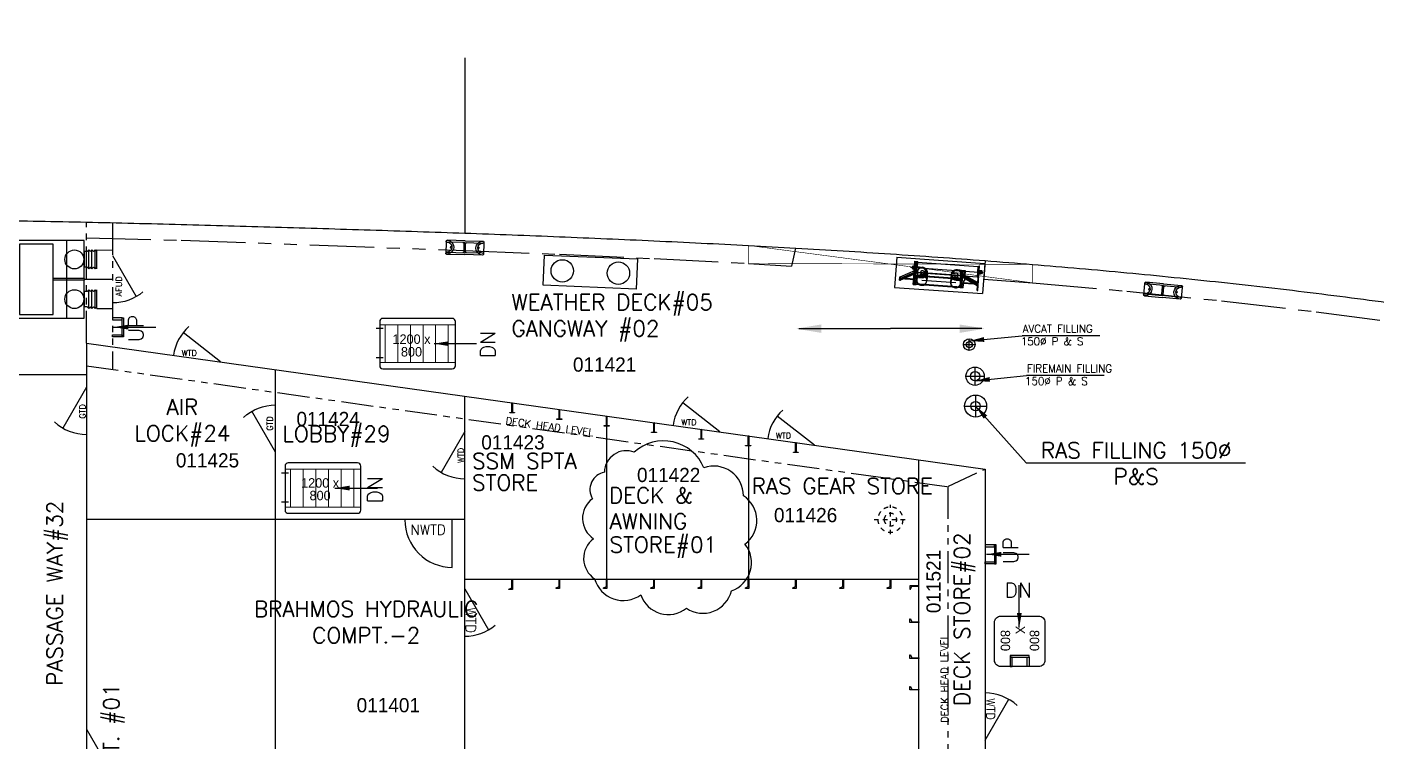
# Model space of a CAD drawing. Header units: inches. Extents: x -439515 to 171412, y -8673 to 415183.
# Drawn here: x 114272 to 132628, y 168499 to 178219 of the extents above; entities that cross this region are included whole.
import ezdxf
from ezdxf.enums import TextEntityAlignment as Align

# ---------------------------------------------------------------- set-up
doc = ezdxf.new("R2010")
doc.units = ezdxf.units.IN
doc.header["$LTSCALE"] = 700
doc.header["$MEASUREMENT"] = 0
doc.header["$PDMODE"] = 34
for name, pattern in [('ACAD_ISO04W100', [30.5, 24, -3, 0.5, -3]), ('CL', [375, 300, -25, 25, -25]), ('DASHEDX2', [38.1, 25.4, -12.7]), ('DOT', [0.2, 0.1, -0.1]), ('PHANTOM', [2.5, 1.25, -0.25, 0.25, -0.25, 0.25, -0.25]), ('PHANTOM2', [1.25, 0.625, -0.125, 0.125, -0.125, 0.125, -0.125])]:
    doc.linetypes.add(name, pattern=pattern)
for name, color, linetype in [('00', 7, 'Continuous'), ('01', 7, 'Continuous'), ('AFU D', 7, 'Continuous'), ('COMPT.NOS', 4, 'Continuous'), ('COMPTNAME', 7, 'Continuous'), ('HATCH', 142, 'Continuous'), ('HATCHES', 7, 'Continuous'), ('LIGHT_BULKHEADS', 7, 'Continuous'), ('UP-DOWN', 7, 'Continuous')]:
    doc.layers.add(name, color=color, linetype=linetype)
doc.layers.add('LADDER', color=7, linetype='Continuous', lineweight=15)
doc.styles.add('ROMANS', font='romans')
doc.styles.add('style1', font='romans.shx', dxfattribs={"height": 250})
doc.dimstyles.get("Standard").update_dxf_attribs({"dimtxt": 150.18, "dimasz": 200.18, "dimexe": 0.8, "dimexo": 0.625, "dimgap": 0.09, "dimtad": 0, "dimtih": 1, "dimtoh": 1, "dimdec": 0, "dimzin": 0, "dimdsep": 46, "dimtxsty": 'Standard', "dimcen": 8.09, "dimclrd": 40, "dimclre": 40, "dimadec": 0, "dimazin": 0, "dimtfac": 1, "dimtdec": 0, "dimtofl": 0, "dimtmove": 0, "dimatfit": 3, "dimfxl": 1, "dimtolj": 1, "dimtzin": 0, "dimarcsym": 0})

# ---------------------------------------------------------------- blocks, each defined once
blk = doc.blocks.new('fghghj')
at = {"color": 3, "linetype": 'Continuous'}
blk.add_lwpolyline([(318315, -37952), (318615, -37952), (318615, -37927), (318315, -37927)], close=True, dxfattribs=at)
at = {"layer": '00', "color": 3}
for points in [[(318345, -38102), (318345, -37952), (318315, -37952), (318315, -38102)], [(318585, -38102), (318585, -37952), (318615, -37952), (318615, -38102)]]:
    blk.add_lwpolyline(points, close=True, dxfattribs=at)
at = {"layer": '01', "color": 4, "linetype": 'ByBlock'}
blk.add_line((318615, -37927), (318615, -37927), dxfattribs=at)
blk.add_line((318615, -37927), (318615, -37927), dxfattribs=at)
blk = doc.blocks.new('DLW', base_point=(36724, 4033))
at = {"linetype": 'Continuous'}
blk.add_line((37224, 4033), (36358, 4533), dxfattribs=at)
blk.add_arc((37224, 4033), 1000, 140, 180, dxfattribs=at)
blk = doc.blocks.new('GTD')
at = {"linetype": 'Continuous'}
blk.add_line((183063, 185608), (182688, 184958), dxfattribs=at)
at = {"layer": '01', "linetype": 'ByBlock'}
blk.add_arc((183063, 185608), 750, 227.3353, 270, dxfattribs=at)
blk = doc.blocks.new('A$C49E2739F')
at = {"layer": 'LADDER', "color": 3}
for p, q in [((112, 600), (1312, 600)), ((200, 600), (200, 0)), ((400, 600), (400, 0)), ((600, 600), (600, 0)), ((800, 600), (800, 0)), ((1000, 600), (1000, 0)), ((1200, 600), (1200, 0)), ((112, 0), (1312, 0))]:
    blk.add_line(p, q, dxfattribs=at)
blk = doc.blocks.new('FAIRB')
for p, q in [((4882, 9010), (4882, 9185)), ((4882, 9170), (4882, 9185)), ((4882, 8995), (4882, 9010)), ((4897, 9200), (5182, 9200)), ((4897, 9170), (5182, 9170)), ((5182, 9010), (4897, 9010)), ((5171, 9150), (5171, 9030)), ((5467, 9200), (5182, 9200)), ((5467, 9170), (5182, 9170)), ((5182, 9010), (5467, 9010)), ((5193, 9150), (5193, 9030)), ((5482, 9170), (5482, 9185)), ((5482, 9010), (5482, 9185)), ((5482, 8995), (5482, 9010)), ((5182, 8980), (4897, 8980)), ((5182, 8980), (5467, 8980))]:
    blk.add_line(p, q)
for centre, radius, start, end in [((4897, 9185), 15, 90, 270), ((4897, 8995), 15, 90, 270), ((4897, 9090), 110, 270, 90), ((4897, 9090), 80, 270, 90), ((4977, 9090), 20, 97.1808, 262.8192), ((5151, 9150), 20, 0, 90), ((5151, 9030), 20, 270, 0), ((5213, 9150), 20, 90, 180), ((5213, 9030), 20, 180, 270), ((5467, 9090), 110, 90, 270), ((5467, 9090), 80, 90, 270), ((5387, 9090), 20, 277.1808, 82.8192), ((5467, 9185), 15, 270, 90), ((5467, 8995), 15, 270, 90)]:
    blk.add_arc(centre, radius, start, end)
blk = doc.blocks.new('BOLLARD PLAN1')
at = {"color": 7}
blk.add_lwpolyline([(242831, 164306), (242863, 164785), (244334, 164686), (244302, 164207)], close=True, dxfattribs=at)
at = {"color": 7, "linetype": 'Continuous'}
for centre in [(243138, 164526), (244026, 164466)]:
    blk.add_circle(centre, 178, dxfattribs=at)
blk = doc.blocks.new('AROW')
at = {"color": 30}
for p in [(-730614, 265702), (-727714, 265702)]:
    blk.add_line(p, (-729164, 265702), dxfattribs=at)
for points in [[(-730262, 265636), (-730664, 265702), (-730262, 265769)], [(-728065, 265636), (-727664, 265702), (-728065, 265769)]]:
    blk.add_solid(points, dxfattribs=at)
blk = doc.blocks.new('ASQW12')
at = {"color": 4, "linetype": 'DOT'}
for p, q in [((-55850, 176390), (-55850, 175926)), ((-56109, 176158), (-55591, 176158))]:
    blk.add_line(p, q, dxfattribs=at)
for radius in [200, 100]:
    blk.add_circle((-55850, 176158), radius, dxfattribs=at)
blk = doc.blocks.new('ROLLARFAILEADPLAN1')
for p, q in [((-60002, 187883), (-60008, 187403)), ((-60002, 187883), (-58602, 187864)), ((-59734, 187759), (-59715, 187758)), ((-59716, 187709), (-59715, 187759)), ((-59715, 187759), (-59712, 187759)), ((-59713, 187747), (-59711, 187834)), ((-59711, 187759), (-59710, 187759)), ((-58704, 187803), (-59669, 187816)), ((-59663, 187746), (-59661, 187833)), ((-58706, 187638), (-58704, 187803)), ((-58704, 187638), (-58702, 187803)), ((-58692, 187802), (-58702, 187803)), ((-58696, 187430), (-58690, 187820)), ((-58694, 187637), (-58692, 187802)), ((-58688, 187430), (-58682, 187820)), ((-58602, 187864), (-58609, 187384)), ((-59935, 187522), (-59934, 187572)), ((-59934, 187572), (-59924, 187572)), ((-59929, 187572), (-59691, 187692)), ((-59925, 187522), (-59924, 187575)), ((-59683, 187641), (-59920, 187522)), ((-59740, 187716), (-59739, 187753)), ((-59740, 187747), (-59716, 187746)), ((-59740, 187723), (-59716, 187722)), ((-59735, 187711), (-59716, 187710)), ((-59717, 187747), (-59719, 187582)), ((-59711, 187709), (-59716, 187709)), ((-59714, 187467), (-59713, 187582)), ((-59711, 187709), (-59711, 187747)), ((-59711, 187747), (-59711, 187709)), ((-59691, 187709), (-59711, 187709)), ((-59692, 187629), (-59691, 187747)), ((-59691, 187747), (-59691, 187709)), ((-59684, 187633), (-59683, 187746)), ((-59684, 187614), (-58948, 187604)), ((-59682, 187651), (-59681, 187746)), ((-59682, 187651), (-59672, 187651)), ((-59672, 187651), (-59671, 187746)), ((-59671, 187651), (-59670, 187746)), ((-59671, 187651), (-59670, 187746)), ((-58706, 187638), (-59671, 187651)), ((-59666, 187581), (-59667, 187544)), ((-59667, 187464), (-59665, 187581)), ((-59561, 187642), (-59518, 187642)), ((-59560, 187682), (-59517, 187682)), ((-59500, 187661), (-59502, 187541)), ((-59125, 187656), (-59127, 187536)), ((-59065, 187635), (-59108, 187636)), ((-59065, 187675), (-59107, 187676)), ((-58971, 187456), (-58969, 187571)), ((-58961, 187567), (-58962, 187534)), ((-58938, 187621), (-58695, 187502)), ((-58937, 187676), (-58694, 187558)), ((-58921, 187456), (-58919, 187571)), ((-58907, 187735), (-58909, 187570)), ((-58694, 187637), (-58704, 187638)), ((-58635, 187731), (-58659, 187731)), ((-58635, 187707), (-58659, 187707)), ((-58641, 187695), (-58659, 187695)), ((-58640, 187743), (-58658, 187743)), ((-58635, 187701), (-58635, 187737)), ((-60008, 187403), (-58609, 187384)), ((-59935, 187522), (-59920, 187522)), ((-59689, 187539), (-59934, 187542)), ((-59925, 187522), (-59925, 187520)), ((-59714, 187467), (-59666, 187466)), ((-59686, 187474), (-58950, 187464)), ((-58744, 187525), (-58940, 187528))]:
    blk.add_line(p, q)
at = {"linetype": 'ACAD_ISO04W100', "ltscale": 10}
for p, q in [((-59711, 187834), (-59661, 187833)), ((-59689, 187834), (-59681, 187834)), ((-58690, 187820), (-58682, 187820)), ((-59773, 187735), (-58617, 187719)), ((-59633, 187581), (-59719, 187582)), ((-59718, 187664), (-58908, 187653)), ((-59630, 187746), (-59717, 187747)), ((-59018, 187572), (-58909, 187570)), ((-59015, 187737), (-58907, 187735)), ((-58968, 187636), (-58918, 187636)), ((-59694, 187467), (-59686, 187466)), ((-59584, 187543), (-59044, 187535)), ((-58921, 187456), (-58971, 187456)), ((-58696, 187430), (-58688, 187430))]:
    blk.add_line(p, q, dxfattribs=at)
at = {"linetype": 'DASHEDX2', "ltscale": 25}
for p, q in [((-59710, 187759), (-59690, 187759)), ((-59690, 187761), (-59689, 187834)), ((-59682, 187761), (-59681, 187834)), ((-59681, 187761), (-59680, 187816)), ((-59680, 187816), (-59670, 187816)), ((-59671, 187761), (-59670, 187816)), ((-59669, 187761), (-59669, 187816)), ((-59669, 187761), (-59669, 187816)), ((-59122, 187656), (-59124, 187536)), ((-58968, 187636), (-58967, 187736)), ((-58963, 187654), (-58965, 187534)), ((-58960, 187654), (-58961, 187571)), ((-58951, 187456), (-58947, 187736)), ((-58941, 187456), (-58937, 187736)), ((-58938, 187654), (-58694, 187535)), ((-58938, 187643), (-58695, 187524)), ((-58918, 187645), (-58917, 187736)), ((-58694, 187535), (-58939, 187539)), ((-58695, 187524), (-58742, 187525))]:
    blk.add_line(p, q, dxfattribs=at)
at = {"linetype": 'DASHEDX2', "ltscale": 10}
for p, q in [((-59710, 187759), (-59710, 187748)), ((-59710, 187748), (-59710, 187759)), ((-59691, 187747), (-59690, 187760)), ((-59683, 187747), (-59682, 187760)), ((-59681, 187748), (-59681, 187760)), ((-59671, 187747), (-59671, 187759)), ((-59669, 187747), (-59669, 187759))]:
    blk.add_line(p, q, dxfattribs=at)
at = {"linetype": 'DASHEDX2', "ltscale": 75}
for p, q in [((-59689, 187549), (-59934, 187552)), ((-59924, 187552), (-59692, 187669)), ((-59692, 187659), (-59924, 187542)), ((-59694, 187467), (-59693, 187582)), ((-59693, 187585), (-59691, 187747)), ((-59687, 187464), (-59685, 187581)), ((-59685, 187587), (-59683, 187746)), ((-59685, 187604), (-58949, 187594)), ((-59665, 187664), (-59666, 187589)), ((-59662, 187664), (-59664, 187544)), ((-59503, 187661), (-59505, 187541)), ((-59686, 187484), (-58950, 187474))]:
    blk.add_line(p, q, dxfattribs=at)
for points in [[(-58684, 187695), (-58664, 187695), (-58663, 187745), (-58683, 187745)], [(-58664, 187695), (-58659, 187694), (-58658, 187744), (-58663, 187745)]]:
    blk.add_lwpolyline(points, close=True)
for centre, radius, start, end in [((-59733, 187753), 6.03, 95.1442, 263.2384), ((-59730, 187735), 15.2, 127.0323, 231.3504), ((-59724, 187735), 16, 130.7637, 227.619), ((-59734, 187717), 6.03, 95.1442, 263.2384), ((-59620, 187695), 115, 261.7271, 332.3351), ((-59621, 187631), 115, 26.0476, 96.6555), ((-59583, 187663), 30, 41.0016, 317.3189), ((-59584, 187543), 82.5, 258.1462, 95.4455), ((-59583, 187663), 82.5, 258.1462, 95.4455), ((-59584, 187543), 79.5, 263.5891, 92.5362), ((-59583, 187663), 79.5, 263.5891, 92.5362), ((-59044, 187535), 82.5, 80.3674, 271.1631), ((-59043, 187655), 82.5, 80.3674, 271.1631), ((-59044, 187535), 79.5, 83.5891, 271.6115), ((-59043, 187655), 79.5, 83.5891, 271.6115), ((-59005, 187686), 115, 206.0476, 276.6555), ((-59006, 187622), 115, 81.7271, 152.3351), ((-59043, 187655), 30, 221.0638, 137.381), ((-58641, 187701), 6.03, 275.1442, 83.2384), ((-58641, 187737), 6.03, 275.1442, 83.2384), ((-58651, 187719), 16, 310.7637, 47.619), ((-58644, 187719), 15.2, 307.0323, 51.3504)]:
    blk.add_arc(centre, radius, start, end)
for centre, radius, start, end in [((-59584, 187543), 82.5, 100.2364, 254.8456), ((-59583, 187663), 82.5, 100.2364, 254.8456), ((-59584, 187543), 79.5, 100.2364, 257.6398), ((-59583, 187663), 79.5, 100.2364, 257.6398), ((-59044, 187535), 82.5, 274.7935, 74.513), ((-59043, 187655), 82.5, 274.7935, 74.513), ((-59044, 187535), 79.5, 280.2364, 80.3674), ((-59043, 187655), 79.5, 280.2364, 80.3674)]:
    blk.add_arc(centre, radius, start, end, dxfattribs=at)
at = {"layer": 'Defpoints', "color": 0, "linetype": 'ByBlock'}
blk.add_point((-58908, 187615), dxfattribs=at)
blk = doc.blocks.new('afu05plan1')
at = {"layer": '01', "linetype": 'ByBlock'}
for p, q in [((189591, 190704), (189291, 190704)), ((189591, 190653), (189291, 190653)), ((189591, 190602), (189291, 190602)), ((189318, 190577), (189318, 190530)), ((189565, 190577), (189565, 190530)), ((190221, 190704), (189921, 190704)), ((190221, 190653), (189921, 190653)), ((190221, 190602), (189921, 190602)), ((189948, 190577), (189948, 190530)), ((190195, 190577), (190195, 190530))]:
    blk.add_line(p, q, dxfattribs=at)
for points in [[(189591, 190730), (189291, 190730)], [(189318, 190730), (189291, 190704), (189318, 190679), (189291, 190653), (189318, 190628), (189291, 190602), (189318, 190577)], [(189565, 190730), (189591, 190704), (189565, 190679), (189591, 190653), (189565, 190628), (189591, 190602), (189565, 190577)], [(190221, 190730), (189921, 190730)], [(189948, 190730), (189921, 190704), (189948, 190679), (189921, 190653), (189948, 190628), (189921, 190602), (189948, 190577)], [(190195, 190730), (190221, 190704), (190195, 190679), (190221, 190653), (190195, 190628), (190221, 190602), (190195, 190577)], [(189741, 190037), (189741, 190530), (189141, 190530), (189141, 189380), (189741, 189380), (189741, 189504)], [(189318, 190530), (189565, 190530)], [(189771, 189504), (189771, 189380), (190371, 189380), (190371, 190530), (189771, 190530), (189771, 190037)], [(189948, 190530), (190195, 190530)]]:
    blk.add_lwpolyline(points, dxfattribs=at)
blk.add_lwpolyline([(189199, 189504), (190316, 189504), (190316, 190037), (189199, 190037)], close=True, dxfattribs=at)
at = {"layer": '01', "color": 4, "linetype": 'DOT'}
for points in [[(189141, 189380), (189141, 188780), (189741, 188780), (189741, 189380)], [(189771, 189380), (189771, 188780), (190371, 188780), (190371, 189380)]]:
    blk.add_lwpolyline(points, dxfattribs=at)
at = {"layer": '01', "linetype": 'ByBlock'}
for centre in [(189441, 190374), (190071, 190374)]:
    blk.add_circle(centre, 150, dxfattribs=at)
at = {"layer": '01', "color": 4, "linetype": 'DOT'}
for centre in [(189141, 189380), (189771, 189380)]:
    blk.add_arc(centre, 600, 270, 0, dxfattribs=at)
blk = doc.blocks.new('DRW', base_point=(42299, 4033))
at = {"linetype": 'Continuous'}
blk.add_line((41799, 4033), (42665, 4533), dxfattribs=at)
blk.add_arc((41799, 4033), 1000, 0, 40, dxfattribs=at)
blk = doc.blocks.new('H 800x800')
at = {"layer": 'HATCH'}
blk.add_lwpolyline([(51335, -32897), (51935, -32897, -0.414214), (52035, -32997), (52035, -33597, -0.414214), (51935, -33697), (51335, -33697, -0.414214), (51235, -33597), (51235, -32997, -0.414214)], format="xyb", close=True, dxfattribs=at)
at = {"layer": 'HATCHES'}
for s, p in [('800', (51455, -33139)), ('  X', (51277, -33364)), ('800', (51455, -33600))]:
    blk.add_text(s, height=150, dxfattribs=at).set_placement(p)

msp = doc.modelspace()

# ---------------------------------------------------------------- linework, layer by layer
at = {"color": 3}
for p, q in [((128858.6, 174021.2), (127803.4, 174021.2)), ((127004.9, 173901.1), (127163.5, 173901.1)), ((127084.2, 173821.8), (127084.2, 173980.4)), ((127038.8, 173471.5), (127287.4, 173471.5)), ((127163.1, 173347.2), (127163.1, 173595.8)), ((128916.6, 173480.2), (127861.3, 173480.2))]:
    msp.add_line(p, q, dxfattribs=at)
at = {"color": 0}
msp.add_line((115080.4, 173922.6), (115080.4, 162776.2, 0), dxfattribs=at)
at = {"linetype": 'Continuous'}
msp.add_line((117652.6, 163137.7), (117652.6, 173561.6), dxfattribs=at)
at = {"color": 7}
for p, q in [((120224.7, 163498.7), (120224.7, 173200.6)), ((120224.7, 171521.8), (115080.4, 171521.8))]:
    msp.add_line(p, q, dxfattribs=at)
at = {"color": 3, "linetype": 'CL'}
for p, q in [((127170, 173215.2), (127170, 172915.1)), ((127019.9, 173065.2), (127320, 173065.2))]:
    msp.add_line(p, q, dxfattribs=at)
at = {"color": 2, "linetype": 'PHANTOM2'}
msp.add_line((126791, 171970), (127298.6, 172207.8), dxfattribs=at)
for points in [[(105435, 175630.3, 0.0000086), (107364.1, 175628.7, -0.0000275)], [(107364.1, 161070.6, 0.0000086), (105435, 161068.9, 0.0001293)], [(113794.4, 175591, -0.0012352), (115080.5, 175566.1, -0.001138), (116366.5, 175535.2, -0.0004871), (117009.6, 175517.7, -0.0003038), (117652.6, 175499.2, -0.0002876), (118295.6, 175480, -0.0004059), (118938.7, 175459.8, -0.0003629), (119581.7, 175438.6, -0.0000726), (120224.7, 175416.9, -0.0001372), (120867.7, 175393, -0.0006862), (121510.8, 175368, -0.0007955), (122153.8, 175341.1, -0.0006826), (122796.8, 175312.3, -0.0007272), (123439.9, 175281.7, -0.001017), (124082.9, 175248.9, -0.001071), (124725.9, 175213.3, -0.0009939), (125369, 175175.1, -0.0010511), (126012.2, 175134.3, -0.0013547), (126655, 175090.3, -0.0014123), (127298.2, 175042.7, -0.0013358), (127941.1, 174991.7, -0.0013879), (128584.3, 174937, -0.0016682), (129227.2, 174878.5, -0.0017167), (129870.4, 174815.5, -0.0016206), (130513.2, 174748.2, -0.0017145), (131156.6, 174676.5, -0.0021767), (131799.3, 174599.8, -0.0019135), (132442.5, 174517.8, -0.0003826), (133085.3, 174432.7, -0.000321)]]:
    msp.add_lwpolyline(points, format="xyb")
at = {"color": 1, "elevation": 0}
msp.add_lwpolyline([(111007.9, 175620.5), (111007.9, 173493.9), (115080.4, 173493.9)], dxfattribs=at)
at = {"color": 1}
msp.add_lwpolyline([(115080.4, 173922.6), (127298.6, 172207.8), (127298.6, 164491.5), (115080.4, 162776.7)], dxfattribs=at)
at = {"color": 2, "linetype": 'PHANTOM2'}
msp.add_lwpolyline([(115080.4, 173613.5), (126791, 171970), (126791, 164729.3), (115080.4, 163085.8)], dxfattribs=at)
at = {"color": 6, "linetype": 'ByBlock'}
msp.add_lwpolyline([(122529.1, 172438.9, 0.5205671), (122123.2, 172166.8, 0.5205671), (121959.8, 171805.7, 0.5205671), (121974.7, 171261.5, 0.5205671), (121989.5, 170717.2, 0.5205671), (122618.2, 170499.5, 0.5205671), (122618.2, 170499.5, 0.5205671), (123236.9, 170316.5, 0.5205671), (123236.9, 170316.5, 0.5205671), (123850.7, 170554, 0.5205671), (123850.7, 170554, 0.5205671), (124033.8, 171187.2, 0.5205671), (124033.8, 171187.2, 0.5205671), (124014, 171845.2, 0.5205671), (124014, 171845.2, 0.5205671), (123474.5, 172226.2, 0.5205671), (123474.5, 172226.2, 0.5205671)], format="xyb", close=True, dxfattribs=at)
at = {"color": 7}
msp.add_lwpolyline([(117781.2, 172250.5), (117781.2, 171650.4, 0.4142136), (117824, 171607.5), (118767.2, 171607.5, 0.4142136), (118810, 171650.4), (118810, 172250.5, 0.4142136), (118767.2, 172293.4), (117824, 172293.4, 0.4142136)], format="xyb", close=True, dxfattribs=at)
at = {"color": 3}
for centre, radius in [((127084.2, 173901.1), 79.3), ((127084.2, 173901.1), 42.9), ((127163.1, 173471.5), 124.3), ((127163.1, 173471.5), 64.3), ((127170, 173065.1), 150), ((127170, 173065.1), 64.3)]:
    msp.add_circle(centre, radius, dxfattribs=at)
at = {"layer": '00', "color": 6}
msp.add_line((126397.8, 164365), (126397.8, 172334.2), dxfattribs=at)
at = {"layer": '00'}
msp.add_lwpolyline([(119411.4, 171516.9, 0.4142136), (120053.2, 170872.6), (120053.2, 171521.8)], format="xyb", dxfattribs=at)
at = {"layer": '01', "color": 4, "linetype": 'ByBlock'}
for p, q in [((120224.7, 177798.4), (120224.7, 175416.9)), ((124722.3, 175213.5), (124666.3, 174969.5, 1930.5)), ((127300.7, 175042.5, 1963.6), (127280.8, 174792.8, 1986.9))]:
    msp.add_line(p, q, dxfattribs=at)
at = {"layer": '01', "linetype": 'PHANTOM2'}
for p, q in [((115080.4, 173922.6), (115080.4, 175566.2)), ((115435.6, 175558.2), (115435.6, 173563.6))]:
    msp.add_line(p, q, dxfattribs=at)
at = {"layer": '01', "linetype": 'ByBlock'}
for p, q in [((114811.2, 175316.1), (114811.2, 174261.6)), ((115221.3, 175187.5), (115435.6, 175187)), ((120215.3, 175220), (120234.1, 175219.5)), ((124721.9, 175214), (124722.6, 175213)), ((115049.8, 174801.7), (115049.8, 174776)), ((115049.8, 174788.8), (115435.6, 174788.8)), ((115221.3, 174390.2), (115435.6, 174391.4)), ((120867.7, 173110.4), (120867.7, 172974.9)), ((121510.8, 173020.1), (121510.8, 172884.6)), ((122153.8, 172929.9), (122153.8, 172794.4)), ((123439.9, 172749.4), (123439.9, 172613.9)), ((124082.9, 172659.1), (124082.9, 172523.7)), ((124725.9, 172568.9), (124725.9, 172433.4))]:
    msp.add_line(p, q, dxfattribs=at)
at = {"layer": '01', "color": 7, "linetype": 'ByBlock'}
msp.add_line((122153.8, 170714.3), (122153.8, 172929.9), dxfattribs=at)
at = {"layer": '01', "color": 4, "linetype": 'ByBlock', "const_width": 7.72, "elevation": 1918}
msp.add_lwpolyline([(124078.8, 175003.8), (127941.3, 174991.6), (127942.2, 174741.5), (124079.6, 175249.1), (124078.8, 175003.8)], dxfattribs=at)
at = {"layer": '01', "color": 4, "linetype": 'ByBlock'}
for points in [[(120871.2, 172980), (120900.3, 172980), (120900.3, 172974.9), (120835.2, 172974.9), (120835.2, 172980), (120864.3, 172980), (120864.3, 173110.7), (120871.2, 173110)], [(121514.2, 172889.8), (121543.4, 172889.8), (121543.4, 172884.6), (121478.2, 172884.6), (121478.2, 172889.8), (121507.4, 172889.8), (121507.4, 173020.5), (121514.2, 173019.8)], [(122157.2, 172799.5), (122186.4, 172799.5), (122186.4, 172794.4), (122121.2, 172794.4), (122121.2, 172799.5), (122150.4, 172799.5), (122150.4, 172930.2), (122157.2, 172929.5)], [(122800.3, 172709.3), (122829.4, 172709.3), (122829.4, 172704.2), (122764.3, 172704.2), (122764.3, 172709.3), (122793.4, 172709.3), (122793.4, 172840), (122800.3, 172839.3)], [(123443.3, 172619.1), (123472.4, 172619.1), (123472.4, 172613.9), (123407.3, 172613.9), (123407.3, 172619.1), (123436.4, 172619.1), (123436.5, 172749.7), (123443.3, 172749)], [(124086.3, 172528.8), (124115.5, 172528.8), (124115.5, 172523.7), (124040, 172523.7), (124040, 172528.8), (124079.5, 172528.8), (124079.5, 172659.5), (124086.3, 172658.8)], [(124729.4, 172438.6), (124758.5, 172438.6), (124758.5, 172433.4), (124693.4, 172433.4), (124693.4, 172438.6), (124722.5, 172438.6), (124722.5, 172569.2), (124729.4, 172568.5)], [(120871.2, 170575), (120871.2, 170575), (120871.2, 170569.9), (120824.9, 170569.9), (120824.9, 170575), (120864.3, 170595.8), (120864.3, 170707.4), (120871.2, 170707.4)], [(121514.2, 170592.2), (121514.2, 170592.2), (121514.2, 170587), (121467.9, 170587), (121467.9, 170592.2), (121507.3, 170612.9), (121507.4, 170707.4), (121514.2, 170707.4)], [(122157.2, 170592.2), (122157.2, 170592.2), (122157.2, 170587), (122110.9, 170587), (122110.9, 170592.2), (122150.4, 170612.9), (122150.4, 170707.4), (122157.2, 170707.4)], [(122800.2, 170592.2), (122800.2, 170592.2), (122800.2, 170587), (122753.9, 170587), (122753.9, 170592.2), (122793.4, 170612.9), (122793.4, 170707.4), (122800.2, 170707.4)], [(123443.3, 170592.2), (123443.3, 170592.2), (123443.3, 170587), (123397, 170587), (123397, 170592.2), (123436.4, 170612.9), (123436.5, 170707.4), (123443.3, 170707.4)], [(124086.3, 170592.2), (124086.3, 170592.2), (124086.3, 170587), (124040, 170587), (124040, 170592.2), (124079.5, 170612.9), (124079.5, 170707.4), (124086.3, 170707.4)], [(124729.3, 170592.2), (124729.3, 170592.2), (124729.3, 170587), (124683, 170587), (124683, 170592.2), (124722.5, 170612.9), (124722.5, 170707.4), (124729.3, 170707.4)], [(125372.4, 170592.2), (125372.4, 170592.2), (125372.4, 170587), (125326.1, 170587), (125326.1, 170592.2), (125365.5, 170612.9), (125365.6, 170707.4), (125372.4, 170707.4)], [(126015.4, 170592.2), (126015.4, 170592.2), (126015.4, 170587), (125969.1, 170587), (125969.1, 170592.2), (126008.6, 170612.9), (126008.6, 170707.4), (126015.4, 170707.4)], [(126282.6, 170621.7), (126282.6, 170621.7), (126277.4, 170621.7), (126277.4, 170575.4), (126282.6, 170575.4), (126303.3, 170614.8), (126397.8, 170614.9), (126397.8, 170621.7)], [(126282.6, 170124.4), (126282.6, 170124.4), (126277.4, 170124.4), (126277.4, 170170.7), (126282.6, 170170.7), (126303.3, 170131.3), (126397.8, 170131.2), (126397.8, 170124.4)], [(126282.6, 169635.7), (126282.6, 169635.7), (126277.4, 169635.7), (126277.4, 169682), (126282.6, 169682), (126303.3, 169642.6), (126397.8, 169642.5), (126397.8, 169635.7)], [(126282.6, 169207), (126282.6, 169207), (126277.4, 169207), (126277.4, 169253.3), (126282.6, 169253.3), (126303.3, 169213.9), (126397.8, 169213.8), (126397.8, 169207)]]:
    msp.add_lwpolyline(points, close=True, dxfattribs=at)
at = {"layer": '01', "color": 4, "linetype": 'PHANTOM'}
for points in [[(115081.8, 175352.4, 1683.1), (116367.8, 175321.2, 1678.3), (120226, 175180.1, 1834.8), (121512, 175128.4, 1862.5), (122798.1, 175070.1, 1890.3), (124084.1, 175003.8, 1918), (124666.3, 174969.5, 1930.5)], [(127280.8, 174792.8, 1986.9), (127942.2, 174741.5, 2001.2), (129228.2, 174627, 2028.9), (130514.2, 174496.2, 2056.6), (131800.2, 174347.5, 2084.4), (133086.2, 174180.4, 2112.1), (134372.2, 173995.3, 2139.8), (135658.2, 173792.7, 2167.6), (136944.2, 173571.2, 2195.3), (138230.2, 173329.8, 2223), (139516.1, 173067.6, 2250.7), (140802.1, 172783, 2278.5), (142088, 172477.5, 2306.2), (143374, 172151.3, 2333.9), (144659.9, 171811, 2343), (145945.8, 171449.9, 2389.4), (147231.8, 171077.6, 2417.1), (148517.7, 170690.3, 2444.8), (149803.6, 170288.5, 2472.6), (151089.5, 169867.6, 2500.3), (152375.4, 169424.8, 2531.1), (154547.7, 168633.7, 2572.7)]]:
    msp.add_polyline3d(points, dxfattribs=at)
at = {"layer": 'COMPTNAME', "color": 7, "linetype": 'ByBlock'}
msp.add_line((124082.9, 172523.7), (124082.9, 170714.3), dxfattribs=at)
at = {"layer": 'COMPTNAME', "color": 6, "linetype": 'ByBlock'}
msp.add_line((126397.8, 170707.4), (120224.7, 170707.4), dxfattribs=at)
at = {"layer": 'HATCHES'}
msp.add_lwpolyline([(119067.3, 174214.1), (119067.3, 173613.9, 0.4142136), (119110.1, 173571.1), (120053.2, 173571.1, 0.4142136), (120096.1, 173613.9), (120096.1, 174214.1, 0.4142136), (120053.2, 174257), (119110.1, 174257, 0.4142136)], format="xyb", close=True, dxfattribs=at)
at = {"layer": 'LIGHT_BULKHEADS'}
for p, q in [((119113.9, 174118.6), (119017.6, 174118.6)), ((119113.9, 173722.1), (119017.6, 173722.1)), ((117827.8, 172155), (117731.5, 172155)), ((117827.8, 171758.5), (117731.5, 171758.5))]:
    msp.add_line(p, q, dxfattribs=at)

# ---------------------------------------------------------------- block references
at = {"color": 7, "linetype": 'Continuous', "xscale": -0.8573749999999999, "yscale": 0.8573749999999999, "zscale": 0.8573749999999999}
for p, rotation in [((115998.5, 183132.4), 178.4203261655674), ((126036.3, 182815.9), 174.5385778613672)]:
    msp.add_blockref('FAIRB', p, dxfattribs=dict(at, rotation=rotation))
at = {"color": 7, "yscale": 0.6430312499999998, "zscale": 0.6430312499999998}
for name, p, xscale, rotation in [('DLW', (115435.6, 174788.8), -0.6430312499999998, 270), ('DLW', (116582.5, 173712.2), 0.6430312500117329, 351.9290666513037), ('DLW', (123375.1, 172758.9), 0.6430312500117329, 351.9290666513037), ('DLW', (124661.2, 172578.4), 0.6430312499870273, 351.9290666509916), ('DRW', (120224.7, 170257.3), 0.6430312499999998, 270)]:
    msp.add_blockref(name, p, dxfattribs=dict(at, xscale=xscale, rotation=rotation))
at = {"color": 5, "linetype": 'Continuous', "yscale": 0.8573749999999999, "zscale": 0.8573749999999999, "rotation": 270}
for p, xscale in [((148103.3, -98906.9), -0.8573749999999999), ((159965.7, 444094.2), 0.8573749999999999)]:
    msp.add_blockref('fghghj', p, dxfattribs=dict(at, xscale=xscale))
at = {"yscale": 0.8573749999999999, "zscale": 0.8573749999999999}
for name, p, xscale, rotation in [('AROW', (751178.8, 401924.1), -0.8573749999999999, 180), ('H 800x800', (156318.4, 214137.6), 0.8573749999999999, 270)]:
    msp.add_blockref(name, p, dxfattribs=dict(at, xscale=xscale, rotation=rotation))
at = {"color": 5, "linetype": 'Continuous', "xscale": 0.8573749999999999, "yscale": 0.8573749999999999, "zscale": 0.8573749999999999}
msp.add_blockref('fghghj', (-145273.7, 202191.9), dxfattribs=at)
at = {"layer": '01', "linetype": 'ByBlock'}
for name, p, xscale, yscale, zscale, rotation in [('afu05plan1', (-48305.6, 337481.2), 0.8573749999999999, 0.8573749999999999, 0.8573749999999999, 270), ('BOLLARD PLAN1', (-83057.7, 28310.7), 0.857375, 0.857375, 0.857375, 1.534501178364813), ('ROLLARFAILEADPLAN1', (168170.1, 11306.3), 0.8573749999999999, 0.8573749999999999, 0.8573749999999999, 356.6955078911727), ('GTD', (-39300.8, 331573.4), -0.8573749999999999, 0.8573749999999999, 0.8573749999999999, 180), ('ASQW12', (173896.4, 322555.1), -0.8573749999999999, 0.8573749999999999, 0.8573749999999999, 180), ('GTD', (284251.9, 327657.5), 0.8573749999999999, 0.8573749999999999, 0.8573749999999999, 180)]:
    msp.add_blockref(name, p, dxfattribs=dict(at, xscale=xscale, yscale=yscale, zscale=zscale, rotation=rotation))
at = {"layer": '01', "linetype": 'ByBlock', "yscale": 0.8573749999999999, "zscale": 0.8573749999999999}
for p, xscale in [((-41872.9, 14187.1, 0), 0.8573749999999999), ((-36728.6, 13584.7), 0.8573749999999999), ((272033.8, 9535.8, 0), -0.8573749999999999)]:
    msp.add_blockref('GTD', p, dxfattribs=dict(at, xscale=xscale))
at = {"layer": 'LIGHT_BULKHEADS', "color": 3, "extrusion": (0, 0, -1), "xscale": 0.8573749999999999, "yscale": 0.8573749999999999, "zscale": -0.8573749999999999, "rotation": 180}
for p in [(-118971.2, 174171.1), (-117685.1, 172207.6)]:
    msp.add_blockref('A$C49E2739F', p, dxfattribs=at)

# ---------------------------------------------------------------- texts
at = {"color": 3, "style": 'ROMANS', "width": 0.95}
for s, p in [('AVCAT FILLING', (127811.2, 174063.6)), ('150%%C P & S', (127784.6, 173891.8)), ('FIREMAIN FILLING', (127869.1, 173522.6)), ('150%%C P & S', (127842.5, 173350.8))]:
    msp.add_text(s, height=107.172, dxfattribs=at).set_placement(p)
at = {"color": 7, "style": 'ROMANS'}
for s, height, p in [('WTD', 79.02, (116375.4, 173747.4)), ('WTD', 79.02, (123168, 172805.3)), ('WTD', 79.02, (124454.1, 172624.8)), ('NWTD', 135.47, (119486, 171316.7, 0))]:
    msp.add_text(s, height=height, dxfattribs=at).set_placement(p)
for s, height, rotation, p in [('GTD', 79.02, 90, (115066.8, 172893.8, 0)), ('GTD', 79.02, 90, (117612.9, 172730.3)), ('WTD', 79.02, 90, (120211.1, 172291.4)), ('DN', 201.59, 90, (119104.3, 171744.6)), ('WTD', 135.47, 270, (120237.9, 170331.7)), ('WTD', 112.89, 270, (127317, 169093.6, 0))]:
    msp.add_text(s, height=height, rotation=rotation, dxfattribs=at).set_placement(p)
for rotation, p in [(352.0867, (121371.3, 172736.4)), (90.41152, (126795.6, 169361.3))]:
    msp.add_text('DECK HEAD LEVEL', height=99.027, rotation=rotation, dxfattribs=at).set_placement(p, align=Align.CENTER)
at = {"color": 7, "insert": (118257.3, 171934), "char_height": 128.61, "width": 555.322, "attachment_point": 5, "line_spacing_factor": 0.8}
msp.add_mtext('1200 x 800', dxfattribs=at)
at = {"layer": '01', "color": 2, "linetype": 'ByBlock', "char_height": 150.18}
for insert, attachment_point in [((115373.3, 175047.9), 1), ((115627.1, 175091.8), 9)]:
    msp.add_mtext('\\A1;', dxfattribs=dict(at, insert=insert, attachment_point=attachment_point))
at = {"layer": '01', "insert": (129353, 172286.2), "char_height": 214.344, "width": 3866.523, "attachment_point": 5, "style": 'ROMANS'}
msp.add_mtext('{\\C7;RAS FILLING 150%%C\\PP&S}', dxfattribs=at)
at = {"layer": 'AFU D', "color": 7, "style": 'ROMANS'}
msp.add_text('AFUD', height=80.64, rotation=90, dxfattribs=at).set_placement((115562, 174557.3))
at = {"layer": 'COMPT.NOS', "color": 4, "linetype": 'ByBlock', "char_height": 192.91, "width": 1570.243, "attachment_point": 1}
for s, insert in [('011421', (121695.3, 173726)), ('011424', (117936, 172986.6)), ('011423', (120449.1, 172668.7)), ('011425', (116295.6, 172424.4)), ('011422', (122566.2, 172225.3)), ('011426', (124428.2, 171679.7)), ('011401', (118754.4, 169095.3))]:
    msp.add_mtext(s, dxfattribs=dict(at, insert=insert))
at = {"layer": 'COMPT.NOS', "color": 4, "linetype": 'ByBlock', "insert": (126501.4, 170249.7), "char_height": 192.909, "width": 1570.243, "attachment_point": 1, "rotation": 90}
msp.add_mtext('\\pt225;011521', dxfattribs=at)
at = {"layer": 'COMPTNAME', "color": 7, "linetype": 'ByBlock', "style": 'style1'}
for s, p in [('SSM SPTA', (120323.7, 172211.4, 0)), ('STORE', (120323.7, 171917.8, 0)), ('DECK &', (122185.7, 171745.4, 0)), ('AWNING ', (122193.8, 171392.3, 0)), ('STORE#01', (122193.8, 171074.7, 0))]:
    msp.add_text(s, height=214.34, dxfattribs=at).set_placement(p)
at = {"layer": 'COMPTNAME', "linetype": 'ByBlock', "style": 'style1'}
msp.add_text('RAS GEAR STORE', height=214.344, dxfattribs=at).set_placement((124125.7, 171870.6))
at = {"layer": 'COMPTNAME', "color": 7, "style": 'style1'}
msp.add_text('PASSAGE WAY#32', height=214.344, rotation=90, dxfattribs=at).set_placement((114756.8, 171778.1), align=Align.RIGHT)
msp.add_text('SAM MODULE COMPT. #01', height=214.344, rotation=90, dxfattribs=at).set_placement((115524.8, 165527.4, 0))
at = {"layer": 'COMPTNAME', "color": 7, "width": 3383.416, "attachment_point": 1, "style": 'style1'}
for s, insert, char_height in [('WEATHER DECK#05 GANGWAY #02', (120859.9, 174584.7), 214.344), ('LOBBY#29', (117745.1, 172795), 214.34)]:
    msp.add_mtext(s, dxfattribs=dict(at, insert=insert, char_height=char_height))
at = {"layer": 'COMPTNAME', "color": 42, "linetype": 'Continuous', "insert": (116385.1, 172838.1), "char_height": 214.344, "width": 1491.33, "attachment_point": 5, "style": 'style1'}
msp.add_mtext('{\\Fromans.shx|c0;AIR LOCK#24 }', dxfattribs=at)
at = {"layer": 'COMPTNAME', "color": 0, "insert": (127019.9, 170167), "char_height": 214.344, "attachment_point": 5, "rotation": 90, "style": 'style1'}
msp.add_mtext('{\\C7;DECK STORE#02}', dxfattribs=at)
at = {"layer": 'COMPTNAME', "color": 1, "insert": (118884.7, 170127.7), "char_height": 214.344, "width": 3219.014, "attachment_point": 5, "style": 'style1'}
msp.add_mtext('BRAHMOS HYDRAULIC\\PCOMPT.-2', dxfattribs=at)
at = {"layer": 'HATCHES', "insert": (119499.8, 173888.5), "char_height": 128.61, "width": 555.322, "attachment_point": 5, "line_spacing_factor": 0.8}
msp.add_mtext('1200 x 800', dxfattribs=at)
at = {"layer": 'UP-DOWN', "style": 'ROMANS'}
for s, p in [('UP', (115854.7, 173936.4)), ('DN', (120638.5, 173720.3)), ('UP', (127748, 170916.2))]:
    msp.add_text(s, height=201.59, rotation=90, dxfattribs=at).set_placement(p)
msp.add_text('DN', height=201.59, dxfattribs=at).set_placement((127563.6, 170460.8))

# ---------------------------------------------------------------- leaders
at = {"color": 3}
for points in [[(115447.9, 174138.9), (116025.6, 174138.9)], [(119807.3, 173913.9), (120384.9, 173913.9)], [(118458.8, 171950.4), (119036.5, 171950.4)], [(127319.1, 171050.4), (127896.8, 171050.4)], [(127764.1, 170053.1), (127764.1, 170630.8)]]:
    msp.add_leader(points, dimstyle='Standard', dxfattribs=at)
at = {"layer": '00'}
for points in [[(127086.2, 173950.5), (127803.4, 174021.2)], [(127163.1, 173407.2), (127861.3, 173480.2)]]:
    msp.add_leader(points, dimstyle='Standard', dxfattribs=at)
at = {"layer": '01', "color": 1, "linetype": 'ByBlock'}
msp.add_leader([(127170, 173065.1), (127859.6, 172295.2), (130840.4, 172295.2)], dimstyle='Standard', override={"dimgap": 0.09, "dimtad": 0}, dxfattribs=at)

doc.saveas('drawing.dxf')
